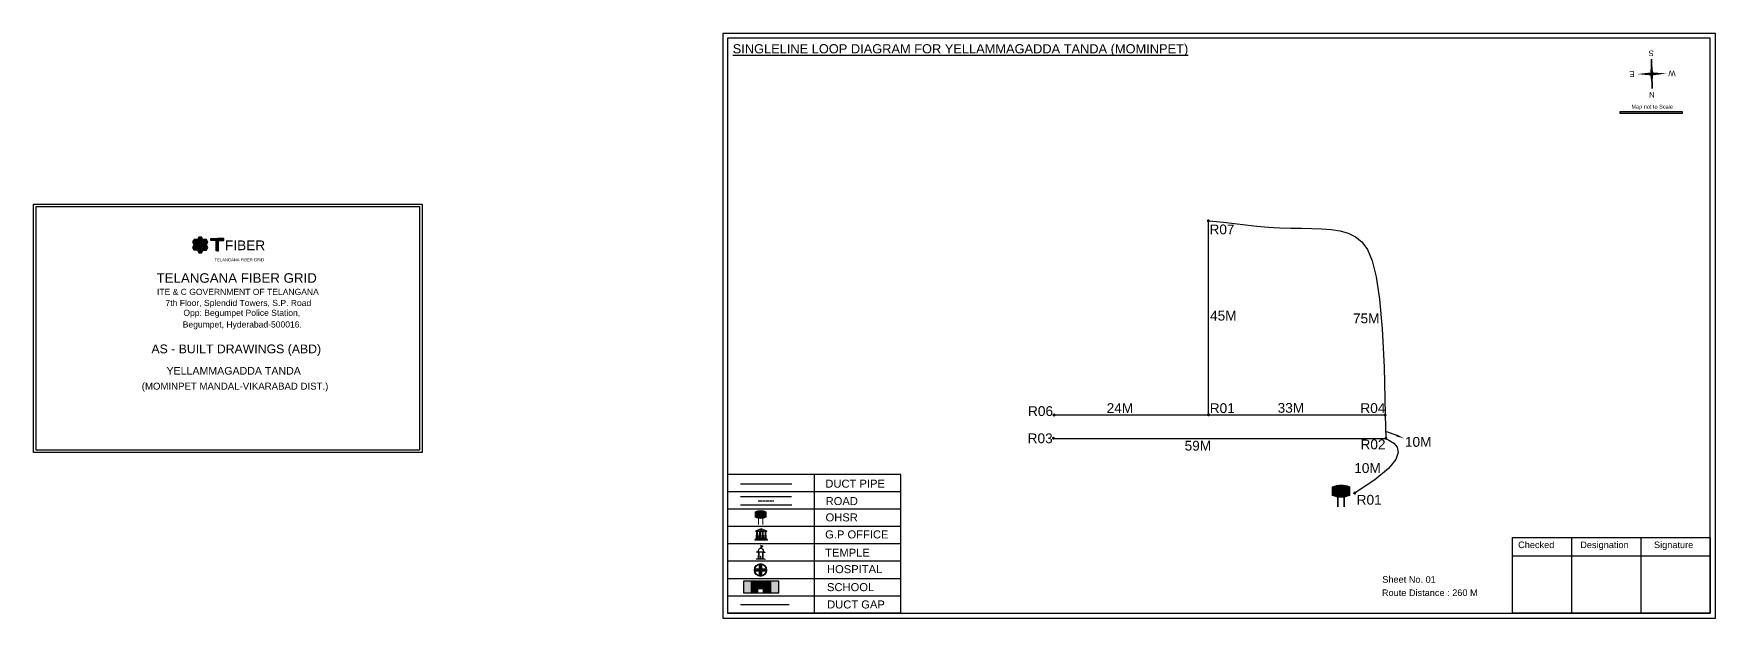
# Model space of a CAD drawing. Header units: inches. Extents: x 1464 to 5135, y 693 to 1291.
# Drawn here: x 1464 to 3183, y 693 to 1291 of the extents above; entities that cross this region are included whole.
import ezdxf
from ezdxf.enums import TextEntityAlignment as Align

# ---------------------------------------------------------------- set-up
doc = ezdxf.new("R2010")
doc.units = ezdxf.units.IN
doc.header["$MEASUREMENT"] = 0
doc.linetypes.add('DASHEDX2', pattern=[1.5, 1, -0.5])
for name, color, linetype in [('Asbuilt_title', 7, 'Continuous'), ('LANDMARK', 7, 'Continuous'), ('OHT', 7, 'Continuous'), ('ROW', 5, 'Continuous')]:
    doc.layers.add(name, color=color, linetype=linetype)
doc.styles.add('200', font='swisse.ttf')
doc.styles.get("Standard").update_dxf_attribs({"font": 'arial.ttf'})

# ---------------------------------------------------------------- blocks, each defined once
blk = doc.blocks.new('OHT')
at = {"linetype": 'Continuous', "lineweight": 0, "true_color": 0x0ffffc}
blk.add_hatch(color=4, dxfattribs=at).paths.add_polyline_path([(0.012, 1), (0, 1, 0.101323), (-0.4, 0.916), (-0.4, 0.525, 0.194075), (0.399, 0.521), (0.399, 0.921, 0.097877)])
at = {"color": 4, "linetype": 'Continuous', "lineweight": 0, "true_color": 0x0ffffc, "flags": 128}
for points in [[(-0.4, 0.525), (-0.4, 0.916)], [(0.399, 0.521), (0.399, 0.921)]]:
    blk.add_lwpolyline(points, dxfattribs=at)
at = {"color": 4, "linetype": 'Continuous', "lineweight": 0, "true_color": 0x0ffffc, "const_width": 0.075, "flags": 128}
for points in [[(-0.15, 0), (-0.15, 0.475)], [(0.15, 0), (0.15, 0.473)]]:
    blk.add_lwpolyline(points, dxfattribs=at)
at = {"color": 4, "linetype": 'Continuous', "lineweight": 0, "true_color": 0x0ffffc}
for centre, radius, start, end in [((0.006, -0.019), 1.019, 67.31091, 113.47108), ((0.004, 1.513), 1.068, 247.76824, 291.70073)]:
    blk.add_arc(centre, radius, start, end, dxfattribs=at)
blk = doc.blocks.new('Government_Office')
at = {"linetype": 'Continuous', "lineweight": 0, "true_color": 0xff0000}
for points in [[(-0.5, 0.05), (0.5, 0.05), (0.5, 0), (-0.5, 0)], [(-0.45, 0.08), (-0.45, 0.12), (0.45, 0.12), (0.45, 0.08)], [(-0.4, 0.14), (-0.4, 0.18), (0.4, 0.18), (0.4, 0.14)]]:
    blk.add_hatch(color=1, dxfattribs=at).paths.add_polyline_path(points)
h = blk.add_hatch(color=1, dxfattribs=at)
h.paths.add_polyline_path([(0.44, 0.72), (0.45, 0.75), (0, 0.93), (-0.45, 0.75), (-0.44, 0.72)])
h.paths.add_polyline_path([(0.36, 0.75), (-0.36, 0.75), (0, 0.9)], flags=16)
h.paths.add_polyline_path([(0, 0.78, -1), (0, 0.87, -1)], flags=0)
h = blk.add_hatch(color=1, dxfattribs=at)
edge = h.paths.add_edge_path()
edge.add_line((-0.27, 0.2), (-0.3, 0.68))
edge.add_line((-0.3, 0.68), (-0.29, 0.68))
edge.add_arc((-0.28, 0.69), 0.0176, 225.304, 441.5659)
edge.add_line((-0.28, 0.7), (-0.39, 0.7))
edge.add_arc((-0.39, 0.69), 0.0176, 98.4341, 314.696)
edge.add_line((-0.38, 0.68), (-0.37, 0.68))
edge.add_line((-0.37, 0.68), (-0.4, 0.2))
edge.add_line((-0.4, 0.2), (-0.27, 0.2))
h = blk.add_hatch(color=1, dxfattribs=at)
edge = h.paths.add_edge_path()
edge.add_line((-0.05, 0.2), (-0.07, 0.68))
edge.add_line((-0.07, 0.68), (-0.07, 0.68))
edge.add_arc((-0.05, 0.69), 0.0176, 225.304, 441.5659)
edge.add_line((-0.05, 0.7), (-0.17, 0.7))
edge.add_arc((-0.17, 0.69), 0.0176, 98.4341, 314.696)
edge.add_line((-0.16, 0.68), (-0.15, 0.68))
edge.add_line((-0.15, 0.68), (-0.18, 0.2))
edge.add_line((-0.18, 0.2), (-0.05, 0.2))
h = blk.add_hatch(color=1, dxfattribs=at)
edge = h.paths.add_edge_path()
edge.add_arc((0, 0.83), 0.0467, 90, 270)
edge.add_arc((0, 0.83), 0.0467, 270, 450)
h = blk.add_hatch(color=1, dxfattribs=at)
edge = h.paths.add_edge_path()
edge.add_line((0.18, 0.2), (0.15, 0.68))
edge.add_line((0.15, 0.68), (0.16, 0.68))
edge.add_arc((0.17, 0.69), 0.0176, 225.304, 441.5659)
edge.add_line((0.17, 0.7), (0.05, 0.7))
edge.add_arc((0.05, 0.69), 0.0176, 98.4341, 314.696)
edge.add_line((0.07, 0.68), (0.07, 0.68))
edge.add_line((0.07, 0.68), (0.05, 0.2))
edge.add_line((0.05, 0.2), (0.18, 0.2))
h = blk.add_hatch(color=1, dxfattribs=at)
edge = h.paths.add_edge_path()
edge.add_line((0.4, 0.2), (0.37, 0.68))
edge.add_line((0.37, 0.68), (0.38, 0.68))
edge.add_arc((0.39, 0.69), 0.0176, 225.304, 441.5659)
edge.add_line((0.4, 0.7), (0.28, 0.7))
edge.add_arc((0.28, 0.69), 0.0176, 98.4341, 314.696)
edge.add_line((0.29, 0.68), (0.3, 0.68))
edge.add_line((0.3, 0.68), (0.27, 0.2))
edge.add_line((0.27, 0.2), (0.4, 0.2))
at = {"color": 1, "linetype": 'Continuous', "lineweight": 0, "true_color": 0xff0000, "flags": 128}
for points in [[(-0.5, 0.05), (0.5, 0.05), (0.5, 0), (-0.5, 0)], [(-0.45, 0.75), (-0.44, 0.72), (0.44, 0.72), (0.45, 0.75), (0, 0.93)], [(-0.45, 0.08), (-0.45, 0.12), (0.45, 0.12), (0.45, 0.08)], [(-0.4, 0.14), (-0.4, 0.18), (0.4, 0.18), (0.4, 0.14)], [(-0.36, 0.75), (0.36, 0.75), (0, 0.9)]]:
    blk.add_lwpolyline(points, close=True, dxfattribs=at)
for points in [[(-0.27, 0.2), (-0.3, 0.68), (-0.29, 0.68, 1.379694), (-0.28, 0.7), (-0.39, 0.7, 1.379694), (-0.38, 0.68), (-0.37, 0.68), (-0.4, 0.2)], [(-0.05, 0.2), (-0.07, 0.68), (-0.07, 0.68, 1.379694), (-0.05, 0.7), (-0.17, 0.7, 1.379694), (-0.16, 0.68), (-0.15, 0.68), (-0.18, 0.2)], [(0, 0.87, 1), (0, 0.78, 1)], [(0.18, 0.2), (0.15, 0.68), (0.16, 0.68, 1.379694), (0.17, 0.7), (0.05, 0.7, 1.379694), (0.07, 0.68), (0.07, 0.68), (0.05, 0.2)], [(0.4, 0.2), (0.37, 0.68), (0.38, 0.68, 1.379694), (0.4, 0.7), (0.28, 0.7, 1.379694), (0.29, 0.68), (0.3, 0.68), (0.27, 0.2)]]:
    blk.add_lwpolyline(points, format="xyb", close=True, dxfattribs=at)
blk = doc.blocks.new('Temple')
at = {"linetype": 'Continuous', "lineweight": 0, "true_color": 0xff0000}
h = blk.add_hatch(color=1, dxfattribs=at)
edge = h.paths.add_edge_path()
edge.add_line((0.17, 0.49), (0.22, 0.49))
edge.add_line((0.22, 0.49), (0.22, 0.5))
edge.add_line((0.22, 0.5), (0.31, 0.5))
edge.add_line((0.31, 0.5), (0.31, 0.53))
edge.add_line((0.31, 0.53), (0.26, 0.53))
edge.add_line((0.26, 0.53), (0.26, 0.54))
edge.add_line((0.26, 0.54), (0.2, 0.54))
edge.add_spline(control_points=[(0.2, 0.54), (0.2, 0.59), (0.19, 0.64), (0.14, 0.74), (0.09, 0.79), (0.03, 0.8), (0.02, 0.81), (0.01, 0.81)], knot_values=[4.712389, 4.712389, 4.712389, 4.712389, 5.278166, 5.278166, 6.117402, 6.117402, 6.223801, 6.223801, 6.223801, 6.223801], degree=3, periodic=0)
edge.add_line((0.01, 0.81), (0.01, 0.79))
edge.add_line((0.01, 0.79), (-0.01, 0.79))
edge.add_line((-0.01, 0.79), (-0.01, 0.81))
edge.add_spline(control_points=[(-0.01, 0.81), (-0.05, 0.8), (-0.1, 0.78), (-0.17, 0.7), (-0.2, 0.63), (-0.2, 0.55), (-0.2, 0.55), (-0.2, 0.54)], knot_values=[6.343965, 6.343965, 6.343965, 6.343965, 6.956638, 6.956638, 7.795874, 7.795874, 7.853982, 7.853982, 7.853982, 7.853982], degree=3, periodic=0)
edge.add_line((-0.2, 0.54), (-0.26, 0.54))
edge.add_line((-0.26, 0.54), (-0.26, 0.53))
edge.add_line((-0.26, 0.53), (-0.31, 0.53))
edge.add_line((-0.31, 0.53), (-0.31, 0.5))
edge.add_line((-0.31, 0.5), (-0.22, 0.5))
edge.add_line((-0.22, 0.5), (-0.22, 0.49))
edge.add_line((-0.22, 0.49), (-0.17, 0.49))
edge.add_line((-0.17, 0.49), (-0.17, 0.07))
edge.add_arc((-0.2, 0.07), 0.03, -90, 0, ccw=False)
edge.add_line((-0.2, 0.04), (-0.26, 0.04))
edge.add_line((-0.26, 0.04), (-0.26, 0.03))
edge.add_line((-0.26, 0.03), (-0.31, 0.03))
edge.add_line((-0.31, 0.03), (-0.31, 0))
edge.add_line((-0.31, 0), (0.31, 0))
edge.add_line((0.31, 0), (0.31, 0.03))
edge.add_line((0.31, 0.03), (0.26, 0.03))
edge.add_line((0.26, 0.03), (0.26, 0.04))
edge.add_line((0.26, 0.04), (0.2, 0.04))
edge.add_arc((0.2, 0.07), 0.03, 180, 270, ccw=False)
edge.add_line((0.17, 0.07), (0.17, 0.49))
h.paths.add_polyline_path([(0.12, 0.07, -0.414214), (0.1, 0.04), (0.05, 0.04), (0.05, 0.03), (-0.05, 0.03), (-0.05, 0.04), (-0.1, 0.04, -0.414214), (-0.12, 0.07), (-0.12, 0.5), (0.12, 0.5)], flags=16)
edge = h.paths.add_edge_path(flags=16)
edge.add_ellipse((0, 0.54), major_axis=(0, 0.242), ratio=0.722808, start_angle=270, end_angle=450, ccw=False)
edge.add_line((0.17, 0.54), (-0.17, 0.54))
h.paths.add_polyline_path([(0.01, 0.23), (0.01, 0.07), (-0.01, 0.07), (-0.01, 0.23)], flags=0)
at = {"linetype": 'Continuous', "lineweight": 0, "true_color": 0xe66000}
blk.add_hatch(color=32, dxfattribs=at).paths.add_polyline_path([(-0.01, 1), (0.15, 0.93), (0, 0.85)])
at = {"linetype": 'Continuous', "lineweight": 0, "true_color": 0xff0000}
h = blk.add_hatch(color=1, dxfattribs=at)
edge = h.paths.add_edge_path()
edge.add_line((0.01, 0.86), (0, 0.85))
edge.add_line((0, 0.85), (0, 0.93))
edge.add_line((0, 0.93), (-0.01, 0.93))
edge.add_line((-0.01, 0.93), (-0.01, 0.81))
edge.add_spline(control_points=[(-0.01, 0.81), (0, 0.81), (0, 0.81), (0.01, 0.81)], knot_values=[6.223801, 6.223801, 6.223801, 6.223801, 6.343965, 6.343965, 6.343965, 6.343965], degree=3, periodic=0)
edge.add_line((0.01, 0.81), (0.01, 0.86))
h = blk.add_hatch(color=1, dxfattribs=at)
edge = h.paths.add_edge_path()
edge.add_line((0.01, 0.79), (0.01, 0.81))
edge.add_spline(control_points=[(0.01, 0.81), (0, 0.81), (0, 0.81), (-0.01, 0.81)], knot_values=[6.223801, 6.223801, 6.223801, 6.223801, 6.343965, 6.343965, 6.343965, 6.343965], degree=3, periodic=0)
edge.add_line((-0.01, 0.81), (-0.01, 0.79))
edge.add_line((-0.01, 0.79), (0.01, 0.79))
at = {"color": 1, "linetype": 'Continuous', "lineweight": 0, "true_color": 0xff0000, "flags": 128}
blk.add_lwpolyline([(0.2, 0.54), (0.26, 0.54), (0.26, 0.53), (0.31, 0.53), (0.31, 0.5), (0.22, 0.5), (0.22, 0.49), (0.17, 0.49), (0.17, 0.07, 0.414214), (0.2, 0.04), (0.26, 0.04), (0.26, 0.03), (0.31, 0.03), (0.31, 0), (-0.31, 0), (-0.31, 0.03), (-0.26, 0.03), (-0.26, 0.04), (-0.2, 0.04, 0.414214), (-0.17, 0.07), (-0.17, 0.49), (-0.22, 0.49), (-0.22, 0.5), (-0.31, 0.5), (-0.31, 0.53), (-0.26, 0.53), (-0.26, 0.54), (-0.2, 0.54)], format="xyb", dxfattribs=at)
blk.add_lwpolyline([(-0.17, 0.54), (0.17, 0.54)], dxfattribs=at)
blk.add_lwpolyline([(0.12, 0.5), (0.12, 0.07, -0.414214), (0.1, 0.04), (0.05, 0.04), (0.05, 0.03), (-0.05, 0.03), (-0.05, 0.04), (-0.1, 0.04, -0.414214), (-0.12, 0.07), (-0.12, 0.5)], format="xyb", close=True, dxfattribs=at)
at = {"color": 32, "linetype": 'Continuous', "lineweight": 0, "true_color": 0xe66000, "flags": 128}
blk.add_lwpolyline([(-0.01, 1), (0.15, 0.93), (0, 0.85), (-0.01, 1)], dxfattribs=at)
at = {"color": 1, "linetype": 'Continuous', "lineweight": 0, "true_color": 0xff0000, "flags": 128}
for points in [[(0.01, 0.93), (-0.01, 0.93), (-0.01, 0.79), (0.01, 0.79)], [(0.01, 0.23), (-0.01, 0.23), (-0.01, 0.07), (0.01, 0.07)]]:
    blk.add_lwpolyline(points, close=True, dxfattribs=at)
at = {"color": 1, "linetype": 'Continuous', "lineweight": 0, "true_color": 0xff0000}
blk.add_ellipse((0, 0.54), major_axis=(0, 0.242), ratio=0.722808, start_param=4.712389, end_param=7.853982, dxfattribs=at)
blk.add_open_spline([(0.2, 0.54), (0.2, 0.59), (0.19, 0.64), (0.14, 0.74), (0.09, 0.79), (-0.02, 0.82), (-0.08, 0.79), (-0.17, 0.7), (-0.2, 0.63), (-0.2, 0.55), (-0.2, 0.55), (-0.2, 0.54)], degree=3, knots=[4.712389, 4.712389, 4.712389, 4.712389, 5.278166, 5.278166, 6.117402, 6.117402, 6.956638, 6.956638, 7.795874, 7.795874, 7.853982, 7.853982, 7.853982, 7.853982], dxfattribs=at)
blk = doc.blocks.new('*U7')
at = {"color": 0, "linetype": 'DASHEDX2', "transparency": 16777216}
blk.add_line((-8.2, 0), (8, 0), dxfattribs=at)
blk = doc.blocks.new('Hospital')
at = {"linetype": 'Continuous', "lineweight": 0, "true_color": 0x000000}
h = blk.add_hatch(color=18, dxfattribs=at)
h.paths.add_polyline_path([(-0.5, 0, 1), (0.5, 0, 1)])
h.paths.add_polyline_path([(0.45, 0, -1), (-0.45, 0, -1)], flags=16)
at = {"linetype": 'Continuous', "true_color": 0xff0000}
blk.add_hatch(color=1, dxfattribs=at).paths.add_polyline_path([(-0.39, 0.08), (-0.08, 0.08), (-0.08, 0.39), (0.08, 0.39), (0.08, 0.08), (0.39, 0.08), (0.39, -0.08), (0.08, -0.08), (0.08, -0.39), (-0.08, -0.39), (-0.08, -0.08), (-0.39, -0.08)])
at = {"color": 1, "linetype": 'Continuous', "true_color": 0xff0000, "flags": 128}
blk.add_lwpolyline([(-0.39, 0.08), (-0.08, 0.08), (-0.08, 0.39), (0.08, 0.39), (0.08, 0.08), (0.39, 0.08), (0.39, -0.08), (0.08, -0.08), (0.08, -0.39), (-0.08, -0.39), (-0.08, -0.08), (-0.39, -0.08)], close=True, dxfattribs=at)
at = {"color": 18, "linetype": 'Continuous', "lineweight": 0, "true_color": 0x000000}
for radius in [0.5, 0.446]:
    blk.add_circle((0, 0), radius, dxfattribs=at)

msp = doc.modelspace()

# ---------------------------------------------------------------- hatches: boundary and pattern name
at = {"true_color": 0x0093dd}
h = msp.add_hatch(color=142, dxfattribs=at)
h.dxf.hatch_style = 1
h.paths.add_polyline_path([(3085.6, 1211.1), (3085.6, 1209), (3148.9, 1209.2), (3148.9, 1211.3)])
at = {"ltscale": 0.5}
h = msp.add_hatch(color=5, dxfattribs=at)
h.dxf.hatch_style = 1
h.paths.add_polyline_path([(2666.1, 1099.4, 1), (2663, 1099.4, 1)])
h = msp.add_hatch(color=256)
h.set_gradient(color1=(102, 0, 204), color2=(102, 0, 204), tint=1)
h.paths.add_polyline_path([(1635.3, 1072.3), (1636.7, 1074.8), (1635.3, 1077.3), (1632.4, 1077.3), (1631, 1074.8), (1632.4, 1072.3)])
h.paths.add_polyline_path([(1635.3, 1077.8), (1636.7, 1080.3), (1635.3, 1082.8), (1632.4, 1082.8), (1631, 1080.3), (1632.4, 1077.8)])
h.paths.add_polyline_path([(1626.1, 1077.8), (1627.5, 1075.4), (1630.4, 1075.3), (1631.9, 1077.8), (1630.4, 1080.3), (1627.6, 1080.3)])
h.paths.add_polyline_path([(1627.5, 1069.7), (1630.4, 1069.7), (1631.9, 1072.2), (1630.4, 1074.7), (1627.6, 1074.7), (1626.1, 1072.2)])
h.paths.add_polyline_path([(1631, 1069.3), (1632.5, 1066.8), (1635.3, 1066.8), (1636.8, 1069.2), (1635.3, 1071.7), (1632.5, 1071.7)])
h.paths.add_polyline_path([(1637.3, 1069.5), (1640.2, 1069.5), (1641.6, 1072), (1640.2, 1074.5), (1637.3, 1074.5), (1635.9, 1072)])
h.paths.add_polyline_path([(1640.2, 1080.1), (1637.3, 1080.1), (1635.9, 1077.6), (1637.3, 1075.1), (1640.2, 1075.1), (1641.6, 1077.6)])
h = msp.add_hatch(color=256)
h.set_gradient(color1=(102, 0, 204), color2=(102, 0, 204), tint=1)
h.paths.add_polyline_path([(1652.7, 1079.1), (1658, 1079.1), (1658, 1081.2), (1651.4, 1081.2), (1644.8, 1081.2), (1644.8, 1079.1), (1650.1, 1079.1), (1650.1, 1068.6), (1651.4, 1068.6), (1652.7, 1068.6)])
h = msp.add_hatch(color=5, dxfattribs=at)
h.dxf.hatch_style = 1
h.paths.add_polyline_path([(2508.4, 900.8, 1), (2505.2, 900.8, 1)])
h = msp.add_hatch(color=5, dxfattribs=at)
h.dxf.hatch_style = 1
h.paths.add_polyline_path([(2666.3, 901, 1), (2663.2, 901, 1)])
h = msp.add_hatch(color=5, dxfattribs=at)
h.dxf.hatch_style = 1
h.paths.add_polyline_path([(2846.9, 900.8, 1), (2843.8, 900.8, 1)])
h = msp.add_hatch(color=5, dxfattribs=at)
h.dxf.hatch_style = 1
h.paths.add_polyline_path([(2507.7, 877.1, 1), (2504.6, 877.1, 1)])
h = msp.add_hatch(color=5, dxfattribs=at)
h.dxf.hatch_style = 1
h.paths.add_polyline_path([(2847.7, 877, 1), (2844.6, 877, 1)])
h = msp.add_hatch(color=5, dxfattribs=at)
h.dxf.hatch_style = 1
h.paths.add_polyline_path([(2815.8, 820.9, 1), (2812.6, 820.9, 1)])
at = {"true_color": 0xc8c92d}
h = msp.add_hatch(color=52, dxfattribs=at)
h.dxf.hatch_style = 1
h.paths.add_polyline_path([(2196.6, 731.3), (2189.6, 731.3), (2189.6, 718.6), (2196.6, 718.6)])
h.paths.add_polyline_path([(2224.9, 731.3), (2217.9, 731.3), (2217.9, 718.6), (2224.9, 718.6)])
at = {"true_color": 0x293189}
h = msp.add_hatch(color=177, dxfattribs=at)
h.dxf.hatch_style = 1
h.paths.add_polyline_path([(2217.9, 731.3), (2196.6, 731.3), (2196.6, 718.6), (2204.6, 718.6), (2204.6, 722.7), (2209, 722.7), (2209, 718.6), (2217.9, 718.6)])
h.paths.add_polyline_path([(2199.7, 728.4), (2198.1, 728.4), (2198.1, 729.9), (2199.7, 729.9)], flags=16)
h.paths.add_polyline_path([(2214.3, 728.4), (2214.3, 729.9), (2215.9, 729.9), (2215.9, 728.4)], flags=16)

# ---------------------------------------------------------------- linework, layer by layer
for p, q in [((3117.6, 1264.7), (3118.2, 1234.7)), ((3118.2, 1234.7), (3117.6, 1264.7)), ((3117.6, 1264.7), (3118.2, 1234.7)), ((3117.9, 1249.7), (3117.6, 1264.7)), ((1644.8, 1079.1), (1644.8, 1081.2)), ((1644.8, 1081.2), (1651.4, 1081.2)), ((1650.1, 1079.1), (1644.8, 1079.1)), ((1650.1, 1068.6), (1650.1, 1079.1)), ((1651.4, 1068.6), (1650.1, 1068.6)), ((1658, 1081.2), (1651.4, 1081.2)), ((1652.7, 1068.6), (1651.4, 1068.6)), ((1651.4, 1068.6), (1652.7, 1068.6)), ((1652.7, 1068.6), (1652.7, 1079.1)), ((1652.7, 1079.1), (1658, 1079.1)), ((1658, 1079.1), (1658, 1081.2)), ((2857.2, 879.8), (2847.1, 883.7)), ((2172.9, 840), (2172.9, 699.6)), ((2261.5, 840), (2261.5, 698.2)), ((2350.2, 822.3), (2172.9, 822.3)), ((2186.1, 817.4), (2238.5, 817.4)), ((2186.1, 808.8), (2238.7, 808.8)), ((2350.2, 804.6), (2172.9, 804.6)), ((2350.2, 786.9), (2172.9, 786.9)), ((2350.2, 769.1), (2172.9, 769.1)), ((2350.2, 751.4), (2172.9, 751.4)), ((2172.9, 733.7), (2350.2, 733.7)), ((2172.9, 715.9), (2350.2, 715.9)), ((2172.9, 699.6), (2172.9, 698.2)), ((2172.9, 699.3), (2172.9, 698.2)), ((2350.2, 698.2), (2172.9, 698.2))]:
    msp.add_line(p, q)
at = {"color": 1}
msp.add_line((3118.2, 1234.7), (3117.9, 1249.7), dxfattribs=at)
at = {"color": 5}
for p, q in [((2664.6, 900.9), (2664.6, 1099.4)), ((2506.5, 900.9), (2845.4, 900.9)), ((2845.4, 900.9), (2846, 876.9)), ((2505.5, 876.9), (2845.4, 876.9))]:
    msp.add_line(p, q, dxfattribs=at)
at = {"color": 242, "true_color": 0xcd2027}
for p, q in [((3035.9, 775.5), (3035.9, 698.2)), ((3106.8, 775.5), (3106.8, 698.2)), ((2975.5, 756.8), (3177.6, 756.8))]:
    msp.add_line(p, q, dxfattribs=at)
for points in [[(2168.2, 1290.8), (2168.2, 692.9), (3182.9, 692.9), (3182.9, 1290.8)], [(2172.9, 1286.2), (2172.9, 698.2), (3177.6, 698.2), (3177.6, 1286.2)], [(1627.5, 1075.4), (1630.4, 1075.3), (1631.9, 1077.8), (1630.4, 1080.3), (1627.6, 1080.3), (1626.1, 1077.8)], [(1627.5, 1069.7), (1630.4, 1069.7), (1631.9, 1072.2), (1630.4, 1074.7), (1627.6, 1074.7), (1626.1, 1072.2)], [(1632.4, 1077.8), (1635.3, 1077.8), (1636.7, 1080.3), (1635.3, 1082.8), (1632.4, 1082.8), (1631, 1080.3)], [(1632.4, 1072.3), (1635.3, 1072.3), (1636.7, 1074.8), (1635.3, 1077.3), (1632.4, 1077.3), (1631, 1074.8)], [(1632.5, 1066.8), (1635.3, 1066.8), (1636.8, 1069.2), (1635.3, 1071.7), (1632.5, 1071.7), (1631, 1069.3)], [(1637.3, 1075.1), (1640.2, 1075.1), (1641.6, 1077.6), (1640.2, 1080.1), (1637.3, 1080.1), (1635.9, 1077.6)], [(1637.3, 1069.5), (1640.2, 1069.5), (1641.6, 1072), (1640.2, 1074.5), (1637.3, 1074.5), (1635.9, 1072)], [(2225, 731.3), (2225, 718.6), (2189.6, 718.6), (2189.6, 731.3)], [(2199.7, 729.9), (2199.7, 728.4), (2198.1, 728.4), (2198.1, 729.9)], [(2214.3, 728.4), (2214.3, 729.9), (2215.9, 729.9), (2215.9, 728.4)]]:
    msp.add_lwpolyline(points, close=True)
at = {"color": 142, "true_color": 0x0093dd}
msp.add_lwpolyline([(3148.9, 1209.2), (3085.6, 1209), (3085.6, 1211.1), (3148.9, 1211.3), (3148.9, 1209.2)], dxfattribs=at)
at = {"color": 5}
for points in [[(2664.6, 1099.4), (2669, 1099.1), (2679.9, 1097.9), (2691.2, 1096.6), (2702.7, 1095.3), (2714.3, 1094), (2726, 1092.9), (2737.5, 1092.1), (2748.8, 1091.8), (2759.8, 1091.7), (2770.5, 1091.6), (2780.6, 1091.3), (2790.2, 1090.6), (2799.2, 1089.1), (2807.4, 1086.7), (2814.9, 1083.1), (2821.5, 1078), (2827.3, 1070.2), (2832.2, 1058.6), (2836.3, 1042), (2839.7, 1019.1), (2842.3, 988.8), (2844.2, 949.8), (2845.4, 900.9)], [(2845.4, 876.9), (2849.7, 874.9), (2854.2, 871.9), (2857.6, 867.9), (2858.7, 862.4), (2856.1, 855.2), (2848.6, 846), (2834.9, 834.5), (2813.7, 820.4)]]:
    msp.add_lwpolyline(points, dxfattribs=at)
for points in [[(2350.2, 698.2), (2350.2, 840), (2172.9, 840)], [(2203.1, 718.6), (2203.1, 723.3), (2210.5, 723.3), (2210.5, 718.6)]]:
    msp.add_lwpolyline(points)
at = {"color": 242, "true_color": 0xcd2027}
msp.add_lwpolyline([(3177.6, 698.2), (2975.5, 698.2), (2975.5, 775.5), (3177.6, 775.5)], close=True, dxfattribs=at)
for points in [[(3119.4, 1249.7), (3116.2, 1249.7), (3117.6, 1264.7)], [(3119.4, 1249.7), (3116.2, 1249.7), (3117.6, 1264.7)], [(3117.9, 1251.2), (3117.9, 1248), (3102.9, 1249.4)], [(3117.9, 1251.2), (3117.9, 1248), (3102.9, 1249.4)], [(3117.9, 1251.2), (3117.9, 1248), (3132.9, 1250)], [(3117.9, 1251.2), (3117.9, 1248), (3132.9, 1250)], [(2857.5, 880.8), (2856.8, 878.9), (2864.9, 876.9)]]:
    msp.add_solid(points)
at = {"color": 1}
msp.add_solid([(3119.4, 1249.7), (3116.2, 1249.7), (3118.2, 1234.7)], dxfattribs=at)
msp.add_solid([(3119.4, 1249.7), (3116.2, 1249.7), (3118.2, 1234.7)], dxfattribs=at)
at = {"layer": 'Asbuilt_title'}
for points in [[(1463.6, 862.5), (1463.6, 1116.5), (1860.7, 1116.5), (1860.7, 862.5)], [(1466.1, 865), (1466.1, 1114), (1858.2, 1114), (1858.2, 865)]]:
    msp.add_lwpolyline(points, close=True, dxfattribs=at)
at = {"layer": 'OHT', "color": 5}
msp.add_line((2186.3, 830.4), (2238.6, 830.4), dxfattribs=at)
at = {"layer": 'OHT', "color": 1}
msp.add_line((2186.3, 707.1), (2236, 707.1), dxfattribs=at)

# ---------------------------------------------------------------- block references
at = {"linetype": 'DASHEDX2'}
msp.add_blockref('*U7', (2212.4, 813.1), dxfattribs=at)
at = {"layer": 'LANDMARK'}
for name, p, xscale, yscale, zscale in [('Government_Office', (2207.5, 772.7), 12.90610841501734, 12.90610841501734, 12.90610841501734), ('Hospital', (2206.7, 742.3), 13.01620096447313, 13.01620096447313, 13.01620096447313)]:
    msp.add_blockref(name, p, dxfattribs=dict(at, xscale=xscale, yscale=yscale, zscale=zscale))
at = {"layer": 'LANDMARK', "xscale": 14.39195890731427, "yscale": 14.39195890731427, "zscale": 14.39195890731427, "rotation": 358.3713438591284}
msp.add_blockref('Temple', (2206.9, 753.2), dxfattribs=at)
at = {"layer": 'OHT'}
for p, xscale, yscale, zscale in [((2800.2, 806.8), 22.41341502807723, 22.41341502807723, 22.41341502807723), ((2206.9, 788.8), 14.19516285111558, 14.19516285111558, 14.19516285111558)]:
    msp.add_blockref('OHT', p, dxfattribs=dict(at, xscale=xscale, yscale=yscale, zscale=zscale))

# ---------------------------------------------------------------- texts
at = {"color": 242, "true_color": 0xcd2027}
msp.add_text('%%USINGLELINE LOOP DIAGRAM FOR YELLAMMAGADDA TANDA (MOMINPET)', height=9.375, dxfattribs=at).set_placement((2178.3, 1270.6))
for s, p in [('S', (3119.9, 1273.5)), ('E', (3100.4, 1252.2)), ('W', (3142.2, 1252.9)), ('N', (3120.8, 1231))]:
    msp.add_text(s, height=5.65, rotation=181.0063).set_placement(p)
for s, height, p in [('Map not to Scale', 4.038, (3097.2, 1214)), ('R07', 10, (2665.7, 1085.6)), ('45M', 10, (2666.3, 997.4)), ('75M', 10, (2812.4, 994.6)), ('24M', 10, (2560.6, 902.9)), ('R01', 10, (2666, 902.8)), ('33M', 10, (2735.4, 903.1)), ('R04', 10, (2820, 902.9)), ('R06', 10, (2480.2, 899.8)), ('R03', 10, (2479.8, 872)), ('10M', 10, (2865.5, 868.3)), ('59M', 10, (2640.3, 864.4)), ('R02', 10, (2820.1, 865.8)), ('10M', 10, (2813.7, 841.6)), ('DUCT PIPE', 8.18, (2273, 826.5)), ('ROAD ', 8.18, (2273.3, 808.7)), ('R01', 10, (2816.2, 809.1)), ('OHSR', 8.18, (2273.2, 792)), ('G.P OFFICE', 8.18, (2272.8, 774.6)), ('TEMPLE', 8.18, (2272.8, 755.9)), ('Checked', 6.71, (2981.3, 764.7)), ('Designation', 6.71, (3044.8, 764.7)), ('Signature', 6.71, (3120.2, 764.7)), ('HOSPITAL', 8.18, (2274.7, 739.1)), ('SCHOOL', 8.18, (2274.7, 720.7)), ('Route Distance : 260 M', 6.71, (2842, 715.7)), ('Sheet No. 01', 6.71, (2842.4, 729.3)), ('DUCT GAP', 8.18, (2274.8, 703))]:
    msp.add_text(s, height=height).set_placement(p)
at = {"color": 18, "true_color": 0x000000}
msp.add_text('FIBER', height=10, dxfattribs=at).set_placement((1659.2, 1069.3))
at = {"color": 252, "true_color": 0x939598}
msp.add_text('TELANGANA FIBER GRID', height=3, dxfattribs=at).set_placement((1648.7, 1058))
at = {"layer": 'ROW', "color": 5, "style": '200'}
for s, height, p in [(' TELANGANA FIBER GRID', 9.728, (1669.3, 1040.9)), ('ITE & C GOVERNMENT OF TELANGANA', 6.25, (1672.4, 1026.7)), ('7th Floor, Splendid Towers, S.P. Road', 6.25, (1672.9, 1015.4)), ('Opp: Begumpet Police Station,', 6.25, (1676.4, 1005.3)), ('Begumpet, Hyderabad-500016.', 6.25, (1676.9, 993.4))]:
    msp.add_text(s, height=height, dxfattribs=at).set_placement(p, align=Align.MIDDLE_CENTER)
at = {"layer": 'ROW', "color": 6, "style": '200'}
msp.add_text('AS - BUILT DRAWINGS (ABD) ', height=8.975, dxfattribs=at).set_placement((1672.5, 968.4), align=Align.MIDDLE_CENTER)
at = {"layer": 'ROW', "color": 1, "style": '200'}
for s, height, p in [('YELLAMMAGADDA TANDA', 7.762, (1668.1, 946)), ('(MOMINPET MANDAL-VIKARABAD DIST.)', 7.043, (1669.5, 930.3))]:
    msp.add_text(s, height=height, dxfattribs=at).set_placement(p, align=Align.MIDDLE_CENTER)

doc.saveas('drawing.dxf')
